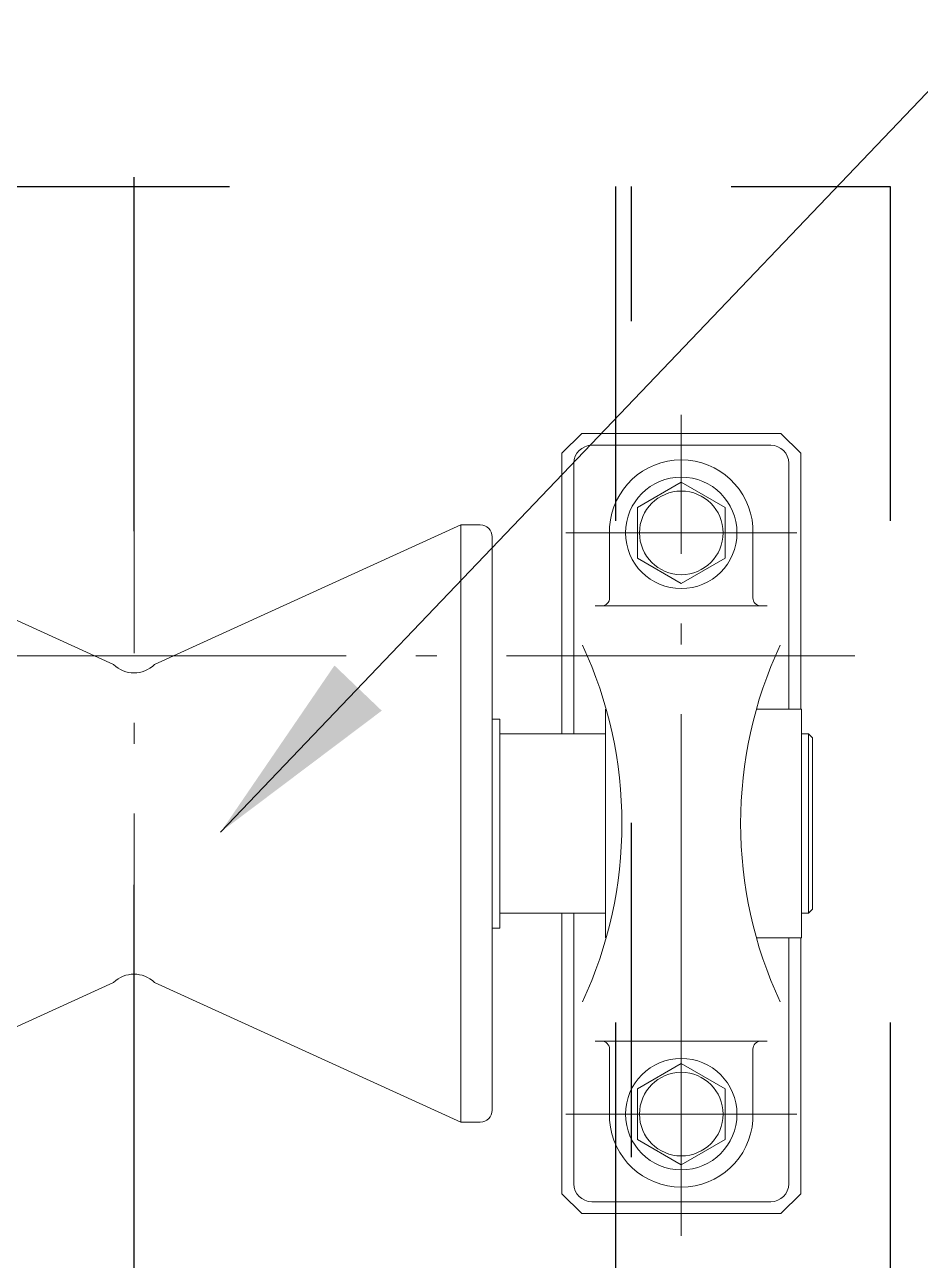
# Model space of a CAD drawing. Header units: millimetres. Extents: x 4969 to 37601, y -771 to 6478.
# Drawn here: x 9502.5 to 9727.5, y 955.9 to 1266.3 of the extents above; entities that cross this region are included whole.
import ezdxf

# ---------------------------------------------------------------- set-up
doc = ezdxf.new("R2010")
doc.units = ezdxf.units.MM
doc.header["$LTSCALE"] = 7
doc.header["$MEASUREMENT"] = 0
for name, pattern in [('CENTERX2', [101.6, 63.5, -12.7, 12.7, -12.7]), ('FC0300M0001$0$CENTER', [18.25, 12.5, -2.5, 0.75, -2.5]), ('REMOTE_CONTROLBOX$0$ACAD_ISO03W100', [30, 12, -18])]:
    doc.linetypes.add(name, pattern=pattern)
doc.layers.get('0').update_dxf_attribs({"linetype": 'CONTINUOUS'})
doc.layers.add('FC0300M0001$0$1', color=7, linetype='CONTINUOUS', lineweight=15)
doc.layers.add('FC0300M0001$0$2', color=3, linetype='FC0300M0001$0$CENTER', lineweight=5)
doc.styles.get("Standard").update_dxf_attribs({"font": 'ISOCP'})
doc.dimstyles.new('PS-20', dxfattribs={"dimscale": 20, "dimtxt": 3.2, "dimasz": 2.5, "dimexe": 2, "dimexo": 2.5, "dimgap": 2, "dimtad": 1, "dimtoh": 1, "dimrnd": 0.05, "dimzin": 12, "dimdsep": 46, "dimtxsty": 'Standard', "dimcen": 0, "dimclrt": 2, "dimazin": 3, "dimtfac": 1, "dimtofl": 0, "dimtmove": 0, "dimatfit": 3, "dimfxl": 0, "dimtolj": 1, "dimtzin": 0, "dimarcsym": 0})

# ---------------------------------------------------------------- blocks, each defined once
blk = doc.blocks.new('A$C3FE10212')
at = {"layer": 'FC0300M0001$0$1'}
for p, q in [((-300, 171), (-305, 166)), ((-250, 171), (-300, 171)), ((-250, 171), (-245, 166)), ((-252.5, 168), (-297.5, 168)), ((-305, 166), (-305, 101.75)), ((-245, 95.5), (-245, 166)), ((-302, 163.5), (-302, 101.75)), ((-248, 95.5), (-248, 163.5)), ((-293, 147.5), (-293, 129.67)), ((-257, 147.5), (-257, 129.67)), ((-296.6, 127.67), (-295, 127.67)), ((-253.4, 127.67), (-296.6, 127.67)), ((-255, 127.67), (-253.4, 127.67)), ((-293.89, 101.75), (-305.2, 101.75)), ((-305.2, 101.75), (-305.2, 73)), ((-256, 73), (-256, 101.75)), ((-307, 95.5), (-308, 94.5)), ((-308, 51.5), (-308, 94.5)), ((-307, 95.5), (-307, 50.5)), ((-305.2, 44.25), (-305.2, 73)), ((-256, 73), (-256, 44.25)), ((-307, 50.5), (-308, 51.5)), ((-248, 50.5), (-248, -17.5)), ((-245, 50.5), (-245, -20)), ((-293.89, 44.25), (-305.2, 44.25)), ((-305, -20), (-305, 44.25)), ((-302, -17.5), (-302, 44.25)), ((-296.6, 18.33), (-295, 18.33)), ((-253.4, 18.33), (-296.6, 18.33)), ((-293, -1.5), (-293, 16.33)), ((-257, -1.5), (-257, 16.33)), ((-255, 18.33), (-253.4, 18.33)), ((-305, -20), (-300, -25)), ((-245, -20), (-250, -25)), ((-252.5, -22), (-297.5, -22)), ((-250, -25), (-300, -25))]:
    blk.add_line(p, q, dxfattribs=at)
at = {"layer": 'FC0300M0001$0$1', "ltscale": 10}
for p, q in [((-224.5, 148), (-219.65, 148)), ((-142.66, 112.9), (-219.65, 148)), ((-219.65, 148), (-219.65, -2)), ((-132.34, 112.9), (-55.35, 148)), ((-227.5, 145), (-227.5, 1)), ((-227.5, 99.25), (-229.45, 99.25)), ((-229.45, 46.75), (-229.45, 99.25)), ((-307, 95.5), (-305.2, 95.5)), ((-256, 95.5), (-229.45, 95.5)), ((-307, 50.5), (-305.2, 50.5)), ((-256, 50.5), (-229.45, 50.5)), ((-227.5, 46.75), (-229.45, 46.75)), ((-142.66, 33.1), (-219.65, -2)), ((-132.34, 33.1), (-55.35, -2)), ((-219.65, -2), (-224.5, -2))]:
    blk.add_line(p, q, dxfattribs=at)
at = {"layer": 'FC0300M0001$0$1'}
for points in [[(-264, 139.65), (-275, 133.3), (-286, 139.65), (-286, 152.35), (-275, 158.7), (-264, 152.35)], [(-264, -6.35), (-275, -12.7), (-286, -6.35), (-286, 6.35), (-275, 12.7), (-264, 6.35)]]:
    blk.add_lwpolyline(points, close=True, dxfattribs=at)
for centre, radius in [((-275, 146), 14), ((-275, 146), 10.5), ((-275, 0), 14), ((-275, 0), 10.5)]:
    blk.add_circle(centre, radius, dxfattribs=at)
for centre, radius, start, end in [((-297.5, 163.5), 4.5, 90, 180), ((-252.5, 163.5), 4.5, 0, 90), ((-275, 146.29), 18.04, 3.8366, 176.1634), ((-295, 129.67), 2, 270, 0), ((-255, 129.67), 2, 180, 270), ((-395.91, 73), 106, 335, 25), ((-154.09, 73), 106, 155, 205), ((-295, 16.33), 2, 0, 90), ((-255, 16.33), 2, 90, 180), ((-275, -0.29), 18.04, 183.8366, 356.1634), ((-297.5, -17.5), 4.5, 180, 270), ((-252.5, -17.5), 4.5, 270, 0)]:
    blk.add_arc(centre, radius, start, end, dxfattribs=at)
at = {"layer": 'FC0300M0001$0$1', "ltscale": 10}
for centre, radius, start, end in [((-224.5, 145), 3, 90, 180), ((-137.5, 118.34), 7.5, 226.5, 313.5), ((-137.5, 27.66), 7.5, 46.5, 133.5), ((-224.5, 1), 3, 180, 270)]:
    blk.add_arc(centre, radius, start, end, dxfattribs=at)
at = {"layer": 'FC0300M0001$0$2'}
for p, q in [((-275, 13), (-275, 175.63)), ((-137.5, -12), (-137.5, 158)), ((-246, 146), (-304, 146)), ((-275, -30.55), (-275, 73)), ((-246, 0), (-304, 0))]:
    blk.add_line(p, q, dxfattribs=at)

msp = doc.modelspace()

# ---------------------------------------------------------------- linework, layer by layer
at = {"color": 1, "linetype": 'CENTERX2'}
msp.add_line((9529.962, -105.521, -0.01), (9529.962, 5305.145, -0.01), dxfattribs=at)
at = {"color": 6, "linetype": 'REMOTE_CONTROLBOX$0$ACAD_ISO03W100'}
for p, q in [((9259.962, 1225.613, -0.01), (9719.962, 1225.613, -0.01)), ((9650.962, 1225.613, -0.01), (9650.962, -69.572, -0.01))]:
    msp.add_line(p, q, dxfattribs=at)
at = {"color": 6, "linetype": 'REMOTE_CONTROLBOX$0$ACAD_ISO03W100', "elevation": -0.01}
for points in [[(9654.962, -68.186), (9654.962, 1225.613)], [(9719.962, 1225.613), (9719.962, -43.626)]]:
    msp.add_lwpolyline(points, dxfattribs=at)
at = {"layer": 'FC0300M0001$0$2'}
msp.add_line((9711.04, 1107.762, -0.01), (8819.624, 1107.762, -0.01), dxfattribs=at)

# ---------------------------------------------------------------- block references
at = {"xscale": -1}
msp.add_blockref('A$C3FE10212', (9392.462, 992.613, -0.01), dxfattribs=at)

# ---------------------------------------------------------------- leaders
at = {"annotation_type": 0, "has_hookline": 1, "hookline_direction": 0, "text_width": 956.225}
msp.add_leader([(9551.726, 1063.472, -0.01), (10103.891, 1641.516, -0.01), (10153.891, 1641.516, -0.01)], dimstyle='PS-20', dxfattribs=at)

doc.saveas('drawing.dxf')
